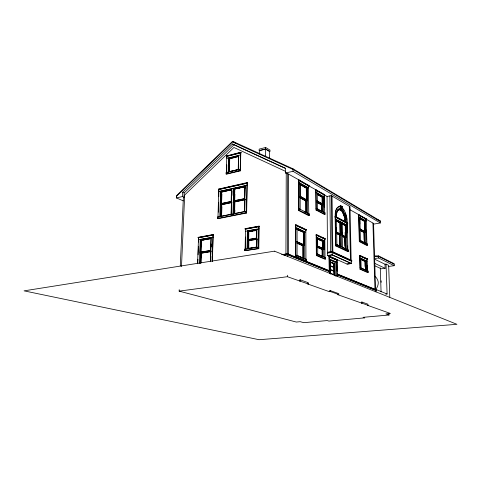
<?xml version="1.0" encoding="UTF-8"?>
<svg xmlns="http://www.w3.org/2000/svg" width="481" height="481" viewBox="0 0 481 481"><rect width="100%" height="100%" fill="white"/><g stroke="black" fill="none" stroke-linecap="round" stroke-linejoin="round"><path stroke-width="0.72" d="M293.037 168.831L380.261 220.941L380.327 222.98L293.031 171.302L293.037 168.831L232.612 141.294L176.521 195.701L176.413 197.931L183.309 200.866M305.952 259.451L305.838 230.05L295.376 225.24L295.376 224.825L295.935 224.723L306.277 229.671L306.277 230.08L305.724 230.171L305.724 229.762L306.277 229.671M295.538 255.333L296.386 255.201L306.511 259.367L306.517 260.834L305.675 260.955L295.538 256.83L295.544 225.324M295.821 255.291L295.827 225.276M306.277 230.08L295.935 225.144L295.935 224.723M288.642 174.176L288.396 254.311L291.859 255.718M308.778 214.117L308.369 186.009L309.067 185.985L309.061 185.594L287.716 173.641L286.977 173.803L285.588 172.998L285.606 168.332L232.539 143.963L182.636 192.286L182.443 196.555L183.982 197.222L184.175 192.965L233.988 144.799L285.636 168.524M286.243 172.835L285.918 254.154L287.44 253.92L287.716 173.641M308.231 282.696L308.237 283.97L287.361 276.701L287.367 275.216M287.536 256.638L287.548 254.677L329.713 271.645L329.707 270.845L287.62 253.727L281.686 254.641M329.713 271.645L287.614 254.599L287.62 253.727M269.372 158.147L269.444 151.485L265.536 149.122L259.68 150.619L259.626 154.1M265.446 156.578L265.536 149.122M265.644 148.912L265.662 147.469L259.163 149.134L259.139 150.571L265.644 148.912L269.979 151.533L269.997 150.102L265.662 147.469M259.025 226.118L259.385 226.689L259.025 226.118L245.082 228.685L245.442 229.251L245.082 228.685M258.814 247.204L244.739 249.212L244.709 250.667L258.796 248.677L258.934 226.659L245.52 229.124L245.112 249.356L247.048 249.038L247.402 230.826L257.305 229.251M256.577 230.207L248.641 231.752L248.491 239.586L256.638 238.173L256.577 230.207L248.455 231.674L248.31 239.514L248.677 239.658L248.809 232.539M256.938 229.088L256.656 247.456L258.628 247.126L258.934 226.659M257.058 247.168L256.686 247.024L256.812 239.081L257.179 239.231M258.796 248.677L258.237 248.461L258.261 246.981M246.663 211.598L246.11 211.345L217.598 217.063L217.556 218.446L218.121 218.681L246.633 213.011L247.222 183.237L218.837 189.55L218.801 196.717M247.222 183.237L247.487 182.786L247.12 182.6L218.416 189.129L218.404 189.514L219.023 189.64M256.439 239.364L249.032 240.638L247.589 240.458L247.769 230.982M247.811 248.593L247.962 240.608M248.322 241.396L248.346 239.929M248.701 248.443L248.851 240.56L256.992 239.159L256.872 247.096L248.701 248.443L248.665 240.488M244.534 198.575L244.781 186.676L234.632 188.949L234.343 200.745L244.715 198.665L234.343 200.745M244.775 195.689L244.961 186.766L234.818 189.039L234.524 200.83M244.817 211.646L244.883 199.549M245.43 187.981L245.478 185.732L245.112 185.546L244.57 211.893L246.476 211.514L247.036 183.147M245.55 237.067L245.298 249.423L244.739 249.212M246.633 213.011L246.08 212.764L246.11 211.345M247.475 183.183L247.12 182.6M240.386 170.839L239.959 170.617L239.989 169.258L226.13 172.607L226.094 173.948L226.527 174.17L240.386 170.839L240.789 152.922L226.84 156.367L226.972 158.357L240.747 154.84M240.608 152.82L240.229 169.384L238.384 169.829L238.726 155.207M240.686 152.273L241.041 152.862L240.686 152.273L226.425 155.952L227.02 156.469M234.86 210.065L234.77 213.78L234.397 213.618L234.692 201.707L233.652 201.677L233.982 188.318L233.616 188.137L232.96 214.219L231.102 214.592L231.776 188.552L232.149 188.732L220.569 191.077L219.787 216.859L217.598 217.063M234.71 200.92L234.872 194.288M234.584 213.696L234.878 201.792L245.063 199.633M238.221 169.48L238.528 156.409L229.702 158.658L229.353 171.627L238.342 169.54L229.353 171.627M238.462 164.46L238.528 156.409M231.523 201.599L231.157 201.425L231.463 189.658L221.567 191.877L221.218 203.541L221.597 203.71M231.608 191.222L231.343 201.509L221.41 203.625L221.753 191.967L231.463 189.658M231.385 214.34L231.595 206.181M231.974 195.4L232.089 190.951M233.706 214.55L234.019 201.852M229.07 158.063L228.673 172.553L228.18 172.3L228.583 157.798L229.07 158.063L238.486 155.664M229.473 171.687L229.702 158.658M221.681 213.48L221.879 206.866M226.425 155.952L226.791 156.151L226.377 172.733L228.18 172.3M226.785 164.869L226.563 172.829L226.13 172.607M217.977 217.226L218.789 189.31L218.416 189.129M218.326 212.157L218.621 202.597M231.878 202.555L221.945 204.659L220.538 204.461L220.941 191.252M220.563 216.444L220.917 204.629M220.941 203.848L221.026 200.926M220.935 216.6L221.026 213.642M221.218 216.264L231.199 214.261L231.692 202.471L221.759 204.575L221.41 216.342L221.573 204.491M221.681 200.793L221.879 194.24M212.223 261.436L213.089 235.083L198.563 237.752L198.599 242.039M213.155 234.566L213.528 235.113L213.155 234.566L198.148 237.331L198.13 237.728L198.761 237.824M212.422 261.502L213.089 235.083M210.912 250.583L210.528 250.445L210.931 238.462L201.238 240.211L200.799 252.092L201.184 252.224M210.918 244.522L210.72 250.517L200.992 252.158L201.437 240.284L210.931 238.462M210.413 261.724L211.225 237.404M210.576 260.636L210.882 251.389M210.768 260.702L210.912 256.433M211.297 246.849L211.393 243.987M199.338 263.414L200.246 239.4L211.61 237.548M210.576 251.641L201.545 253.156L200.126 252.994L200.631 239.544M200.138 263.077L200.511 253.132M200.739 247.126L200.824 244.895M200.721 258.183L200.824 255.327M200.763 263.51L201.154 253.024M201.491 244.065L201.629 240.356L201.238 240.211M200.986 262.824L201.353 253.09L211.081 251.455M201.491 254.653L201.545 253.156M341.889 207.678L341.811 209.65L342.538 210.251A10.546 4.672 80.1 0 1 346.11 219.21L346.332 222.619L347.324 223.154L347.06 219.21A12.728 5.64 80.1 0 0 342.761 208.411L341.624 207.726L342.502 208.459M341.901 209.632L342.009 206.752L340.578 205.928L340.795 209.007L341.901 209.632L339.46 208.898A10.54 4.678 80.1 0 0 337.265 210.239M197.565 263.696L198.533 237.476L198.148 237.331M197.763 263.756L197.938 259.265M198.106 254.768L198.425 246.531M181.487 266.522L184.686 194.997L233.922 147.469L285.516 171.35M388.967 313.606L389.015 315.001L363.065 317.34L364.724 317.869L328.932 321.074L327.176 320.568L303.86 322.667L300.186 321.687L296.284 322.042L179.142 291.131L179.209 289.67M180.279 265.969L183.381 197.36L183.982 197.222M226.791 156.151L229.641 155.417M231.066 155.05L233.207 154.497M234.632 154.13L241.047 152.477M226.413 156.331L240.68 152.657M229.822 158.724L238.648 156.475M226.094 173.948L239.959 170.617M176.497 196.26L232.594 141.961L293.031 169.45L380.134 221.47M176.413 197.931L182.443 196.555M285.588 172.998L293.031 171.302M218.789 189.31L225.962 187.68M227.399 187.35L236.724 185.233M238.161 184.902L241.029 184.253M242.46 183.928L245.334 183.273M218.404 189.514L247.114 182.99M233.982 188.318L245.478 185.732M222.012 191.27L223.412 190.957M229.016 189.7L231.818 189.069M235.071 188.336L245.124 186.075M222.649 191.895L227.591 190.789M229.004 190.47L231.83 189.839M237.175 188.642L240.073 187.993M241.522 187.668L244.42 187.019M298.497 179.894L298.497 180.291L299.044 180.171L309.067 185.985M298.497 180.291L308.64 185.949M298.665 182.389L308.646 187.915M300.042 184.193L306.247 187.963L306.571 199.789L306.517 187.903L300.042 184.193L300.06 196.236L306.571 199.789M221.218 203.541L231.157 201.425M309.061 185.594L308.525 185.708L324.711 194.685L324.711 195.064L324.038 195.088L324.17 207.215M220.538 204.461L231.806 202.068M233.652 201.677L245.202 199.224M235.786 201.725L245.25 199.723M299.603 183.141L306.944 187.362L307.485 187.247L307.599 213.51M305.976 188.017L306.517 187.903M315.68 189.857L315.68 190.248L316.215 190.133L324.711 195.064M315.837 190.332L324.302 195.033L324.507 213.011L325.036 212.909L325.054 214.261L324.254 214.406L315.987 209.993L315.68 190.248M315.849 192.268L324.062 196.988M300.06 196.236L306.295 199.843M324.711 194.685L324.182 194.793L327.056 196.458L331.271 195.617L350.006 206.632L351.16 260.443L348.412 259.193M234.397 213.618L244.637 211.562M317.304 193.308L322.709 196.416L323.238 196.308L323.412 212.422M321.795 197.06L322.324 196.951L322.396 203.842L317.171 200.932M306.944 187.362L306.998 200.817L305.483 200.799L299.615 197.619M217.556 218.446L246.08 212.764M298.689 209.109L299.525 208.952L309.325 214.015L309.331 215.422L308.513 215.572L298.695 210.546L298.665 180.387M322.709 196.416L322.799 204.828L321.344 204.81L317.418 202.639M298.695 210.546L299.525 210.383L309.331 215.422M315.981 208.622L316.787 208.465L325.036 212.909M315.987 209.993L316.799 209.842L325.054 214.261M342.009 206.752L341.66 206.818L342.292 206.782L342.286 206.409L340.109 205.555L340.71 209.025L339.983 208.802A10.546 4.672 80.1 0 0 336.568 213.949L336.447 217.25L335.407 216.684L335.004 217.033L347.33 223.527L347.871 250.174L346.873 249.693L346.38 224.849L341.474 222.589M340.115 205.928L342.292 206.782M342.286 206.409L341.775 206.878M308.507 214.171L309.325 214.015M340.187 209.121L340.795 209.007M198.533 237.476L213.54 234.716M246.188 228.709L252.79 227.489M254.257 227.224L259.391 226.274M198.13 237.728L213.143 234.968M245.07 229.094L259.018 226.533M201.016 239.682L204.678 239.021M206.139 238.756L209.794 238.089M248.142 231.139L249.609 230.868M251.07 230.603L256.938 229.539M203.012 240.109L204.395 239.857M205.778 239.604L207.161 239.358M208.544 239.105L209.926 238.859M251.04 231.427L252.519 231.163M253.992 230.898L255.471 230.627M334.998 216.654L335.528 216.558L347.721 223.184L347.727 223.551L347.072 223.569L347.258 232.87M335.004 217.033L335.534 216.937L347.727 223.551M336.405 214.448A9.746 4.323 80.1 0 1 340.71 210.017A9.746 4.323 80.1 0 1 345.238 219.3L345.436 221.765L336.021 216.835A9.746 4.329 80.1 0 1 336.045 215.632M295.376 225.24L295.935 225.144M349.693 209.596L366.582 219.017L366.588 219.36L365.975 219.378L366.269 221.068L358.706 216.901M335.179 219.017L347.108 225.427M358.525 214.718L366.588 219.36M358.664 215.139L366.221 219.336L366.913 244.12L367.412 244.041L367.448 245.28L366.696 245.388L359.319 241.612L358.537 215.067M295.544 227.411L305.567 232.143M359.98 228.938L364.881 231.614L364.592 221.152L359.71 218.356L364.345 221.194L364.628 231.656L359.728 228.98M336.598 219.973L340.981 221.951L341.432 247.102M339.574 222.691L340.097 222.601L340.295 233.982L336.261 232.113M345.436 221.765L344.979 219.348A9.746 4.329 80.1 0 0 341.053 210.48A9.746 4.329 80.1 0 0 336.574 212.494M248.31 239.514L256.457 238.095M366.095 219.45L366.582 219.017M347.324 223.154L347.041 222.276M247.589 240.458L257.155 238.81M347.721 223.184L347.204 223.641M358.91 215.097L359.541 240.314L360.455 240.789L359.866 217.376L359.367 217.466L364.899 220.647L365.392 220.557L366.023 243.663M297.144 228.349L304.094 231.626L304.647 231.529L304.738 258.952M364.099 221.236L364.592 221.152M303.102 232.335L303.655 232.239L303.691 244.643L296.969 241.678M345.117 232.323L345.202 236.82L345.731 236.736L345.508 225.493L341.943 223.954M200.799 252.092L210.528 250.445M200.126 252.994L211.153 251.142M373.821 224.074L380.327 222.98M324.645 249.783L324.531 239.129L325.216 239.117L325.21 238.72L316.576 234.59L316.029 234.68L316.035 235.083L324.795 239.087L325.006 257.708M316.035 235.083L316.576 234.993L325.216 239.117M316.203 237.157L324.549 241.095M248.515 248.37L256.686 247.024M340.458 222.042L340.68 234.932L339.249 234.914L336.736 233.652M244.709 250.667L258.237 248.461M345.731 236.736L341.799 234.92L341.744 232.089M322.011 237.542L325.21 238.72M360.221 230.477L363.907 232.473L365.217 232.485L364.899 220.647M317.755 254.563L317.616 237.65L317.069 237.74L323.719 240.536L323.899 257.227M317.941 246.296L322.859 248.358L322.787 241.221L318.272 239.448M342.244 236.424L344.697 237.656L346.11 237.674L345.857 224.94M304.094 231.626L304.136 245.671L302.585 245.653L297.198 243.29M322.859 248.358L317.28 245.995L317.219 238.78L322.517 241.264L322.589 248.4M359.289 240.356L360.047 240.235L367.412 244.041M335.57 244.48L336.375 244.354L348.4 250.096L348.424 251.419L347.637 251.539L335.594 245.845L335.149 217.111M359.319 241.612L360.077 241.492L367.448 245.28M335.594 245.845L336.399 245.719L348.424 251.419M282.209 254.732L284.433 254.383M323.178 240.62L323.274 249.332L321.789 249.314L317.135 247.222M283.85 255.243L287.614 254.599M295.538 256.83L296.386 256.704L306.517 260.834M327.495 252.291L332.269 251.575L351.821 260.48L351.839 261.237L332.281 252.369L327.507 253.084L327.056 196.458M316.336 254.112L317.159 253.986L325.547 257.624L325.565 259.025L324.753 259.145L316.348 255.531L316.185 235.155M328.463 252.297L330.621 251.972L329.864 195.899M348.4 250.096L347.607 250.21L347.522 246.007M316.348 255.531L317.171 255.411L325.565 259.025M327.507 253.084L327.633 255.495L332.233 254.816L351.623 263.498L351.575 261.225L332.197 252.441L332.233 254.816M327.832 255.585L332.064 254.96L351.094 263.468L346.987 264.033M305.669 259.487L306.511 259.367M329.707 270.845L329.257 270.905L328.926 256.812L329.461 256.337L337.65 259.95L337.656 260.335L336.983 260.347L337.157 271.17M328.926 256.812L337.656 260.335M329.1 258.85L337.013 262.289M368.169 271.128L367.664 271.194L367.087 259.403L367.706 259.391L367.694 259.031L360.047 255.375L359.535 255.447L360.004 269.192L367.448 272.486L368.205 272.39L368.169 271.128L360.702 267.809M359.547 255.808L367.706 259.391M337.65 259.95L337.127 260.413M336.983 260.347L337.512 276.647M359.716 257.69L367.135 261.189M329.93 259.722L335.083 261.959L336.237 261.796L336.459 276.046M334.331 275.15L334.157 263.492L333.802 263.54L333.898 270.869L330.405 269.438M367.694 259.031L363.365 257.275M374.627 258.519L378.589 257.966L394.21 265.698L394.131 263.684L378.523 255.868L374.549 255.922M360.756 258.489L365.74 260.834L366.492 260.732L366.769 270.797M363.071 260.6L365.434 261.399L365.668 270.027L361.688 268.398M351.623 263.498L347.168 264.111L327.633 255.495M179.142 291.131L287.361 276.701M374.23 258.994L384.998 264.231L386.045 264.093L388.648 265.362L389.79 297.186M359.968 267.911L360.738 267.809L360.768 269.089L368.205 272.39M360.004 269.192L360.768 269.089M388.287 266.474L394.21 265.698M337.47 274.098L376.196 289.754L376.214 290.47L375.799 290.512M384.998 264.231L385.137 268.302L381.283 268.801L374.561 265.65M376.214 290.47L337.482 274.879L375.968 290.458L376.016 291.889M307.557 282.455L300.168 279.792L299.789 279.84L299.789 281.138M307.852 282.744L307.858 284.018L308.237 283.97M338.798 294.552L330.417 291.552L329.323 291.678L329.311 290.764L330.405 290.638L338.78 293.657L338.798 294.552L337.722 294.673L367.965 305.309L367.935 304.196L361.922 302.032L361.58 302.068L361.604 303.192M376.196 289.754L374.952 289.466L372.937 223.076M385.786 294.15L387.091 294.005L386.045 264.093M367.965 305.309L367.622 305.345L390.38 313.462L385.816 313.877L389.015 315.001M374.561 256.445L378.541 256.391L394.155 264.189M340.56 206.914L339.682 206.644A12.728 5.64 80.1 0 0 335.54 212.849L335.407 216.684M340.295 206.968L339.424 206.698A12.728 5.646 80.1 0 0 335.275 212.897L335.143 216.733M307.858 284.018L329.323 291.678M198.683 239.791L213.215 237.151M330.453 273.196L333.952 274.603L333.904 271.26L330.411 269.829M375.571 289.315L387.091 294.005M293.242 256.277L329.257 270.905M337.205 274.134L374.266 289.189M297.09 255.591L303.174 258.093L303.138 245.563M296.807 255.633L302.892 258.135L302.862 245.611L296.801 242.953M245.665 231.253L259.085 228.812M248.455 231.674L248.827 231.83M330.363 266.077L333.85 267.538M330.357 265.686L333.844 267.147M334.157 263.492L330.291 261.832L330.447 273.593M330.11 261.862L333.976 263.516L334.151 275.174M331.866 262.716L333.159 263.263M330.309 262.337L333.796 263.828M321.464 256.163L316.612 254.07L316.462 235.113M330.219 260.053L334.728 262.007M317.737 254.389L322.402 256.409L322.33 249.236M328.92 256.415L331.656 257.618M333.02 258.219L335.071 259.121M182.636 192.286L184.175 192.965M297.15 242.598L304.136 245.671M337.247 260.311L329.341 256.836L329.557 273.467M296.693 241.721L303.415 244.691L303.379 232.287L296.687 229.148M317.141 246.567L323.274 249.332M317.406 247.18L322.06 249.278L322.132 256.451M347.06 258.574L332.846 252.11L332.04 196.068M234.692 201.707L235.059 201.882M376.882 219.354L380.261 220.941M360.485 259.079L365.434 261.399M297.745 229.828L300.427 231.078M360.233 259.109L365.181 261.436L365.416 270.057M218.963 191.564L247.18 185.215M297.222 228.746L300.378 230.231M301.641 230.826L303.541 231.722M317.207 238.149L322.643 240.71M360.245 258.556L363.365 260.023M296.969 229.1L303.655 232.239M322.787 241.221L317.49 238.738L317.55 245.953M221.567 191.877L221.939 192.057M374.356 263.173L385.137 268.302M299.904 226.984L303.782 228.836M336.195 244.51L339.345 246.019M342.983 247.751L345.436 248.917L345.22 237.572M367.334 259.367L359.926 255.832L360.227 267.875M336.556 244.853L337.818 245.454M234.632 188.949L234.999 189.129M336.375 233.291L339.514 234.872L339.712 246.356M342.508 236.381L344.955 237.614L345.172 248.96M336.159 232.648L340.68 234.932M342.334 235.768L346.11 237.674M244.781 186.676L245.142 186.856M340.295 233.982L336.532 232.07L336.459 227.766M342.412 235.227L345.466 236.778L345.25 225.535L341.594 223.587M304.112 211.676L306.078 212.692L306.03 200.691M359.764 240.398L364.682 242.941L364.4 232.395M238.384 169.829L238.871 170.088M336.441 221.019L338.949 222.354M341.576 223.016L345.334 225.03M336.345 220.593L340.097 222.601M345.508 225.493L341.859 223.539L342.063 234.878M239.989 169.258L240.416 169.48M336.706 220.971L339.833 222.643L340.031 234.025M318.013 209.524L320.635 210.931M299.891 197.565L305.76 200.745L305.802 211.995M359.86 230.104L364.153 232.431L364.436 242.977M299.621 196.801L306.998 200.817M360.281 229.804L365.217 232.485M317.033 202.23L321.609 204.762L321.681 211.688M317.376 201.816L322.799 204.828M316.907 200.986L321.476 203.529M302.116 185.017L304.563 186.418M317.971 194.108L319.775 195.142M320.977 195.833L322.18 196.519M359.481 217.905L363.786 220.376M317.117 193.969L322.324 196.951M317.502 194.396L322.06 197.006L322.132 203.89M300.144 184.68L305.333 187.644M317.887 194.823L320.49 196.314M359.824 218.795L363.492 220.887M232.539 143.963L233.988 144.799M232.612 141.294L235.834 143.17M366.089 219.102L373.551 223.431L375.583 289.718M341.288 209.746L342.015 210.347A10.54 4.678 80.1 0 1 345.586 219.3L345.797 221.915M381.15 280.826L381.199 282.323M380.285 267.875L381.072 291.889M378.523 255.868L378.589 257.966M366.269 230.032L366.516 238.955M367.256 265.488L367.412 271.224M365.74 260.834L366.011 270.893M364.724 232.57L365.007 243.061M364.929 261.466L365.067 266.498M363.907 232.473L364.111 240.205M360.894 258.087L361.153 268.284M361.922 302.032L361.952 303.162M359.71 218.356L359.854 224.002M360.047 240.235L360.077 241.492M359.554 221.927L359.602 224.044M360.503 259.806L360.576 262.716M359.03 214.628L359.036 214.977M360.047 255.375L360.053 255.736M349.302 206.217L350.445 260.113M345.58 237.758L345.803 249.152M344.697 237.656L344.859 246.212M342.003 222.499L342.454 247.589M340.632 205.453L340.638 205.826M340.151 235.017L340.356 246.555M339.778 234.83L339.977 246.32M339.352 240.753L339.436 245.695M337.65 274.074L337.662 274.861M336.49 219.534L336.892 244.943L335.84 244.438L335.413 217.063M336.375 244.354L336.399 245.719M335.528 216.558L335.534 216.937M335.083 261.959L335.299 276.196M332.269 251.575L332.281 252.369M331.271 195.617L332.064 251.755M330.447 259.277L330.645 274.122M330.207 269.21L330.267 273.617M330.405 290.638L330.417 291.552M329.461 256.337L329.467 256.734M324.675 238.81L324.681 239.201M322.27 204.93L322.342 211.923M322.733 249.417L322.805 256.662M321.873 204.708L321.945 211.634M317.238 192.857L317.376 209.175M316.787 208.465L316.799 209.842M317.159 253.986L317.171 255.411M316.215 189.748L316.215 190.133M316.576 234.59L316.576 234.993M316.101 190.278L316.245 208.568M306.457 200.926L306.505 213.005M303.577 245.761L303.613 258.375M300.15 183.027L300.192 209.686M300.168 279.792L300.168 281.09M299.525 208.952L299.525 210.383M299.044 179.774L299.044 180.171M298.935 180.327L298.966 209.055M297.072 227.952L297.084 255.808M296.386 255.201L296.386 256.704M374.813 276.1A11.454 10.245 -67.6 0 1 378.258 282.197L378.216 283.574A9.891 8.85 -67.1 0 1 375.956 289.129M336.285 216.793A9.746 4.323 80.1 0 1 336.309 215.584M342.875 208.898A12.728 5.646 80.1 0 1 343.939 210.468M345.19 213.053A12.728 5.646 80.1 0 1 345.995 215.428M346.164 216.047A12.728 5.646 80.1 0 1 346.801 219.252M342.857 213.263A9.74 4.329 80.1 0 1 343.476 214.634M343.687 215.181A9.74 4.329 80.1 0 1 344.065 216.336M344.715 219.396A9.74 4.329 80.1 0 1 344.895 221.254M274.477 251.16L24.05 290.855L259.055 339.706L456.95 324.314L274.477 251.16"/></g></svg>
